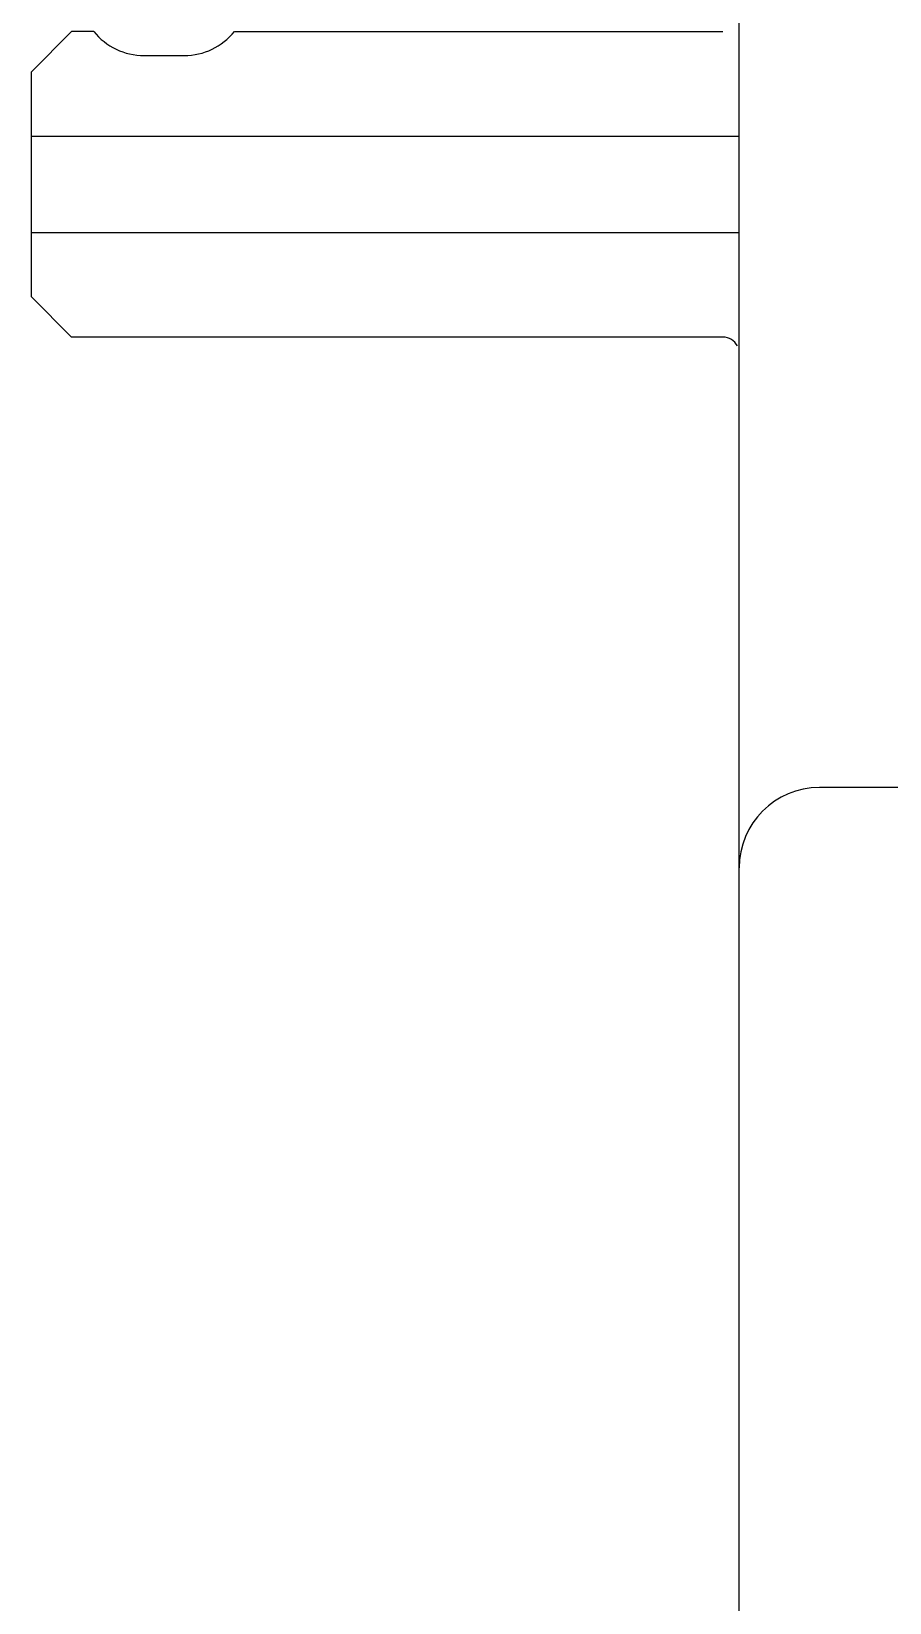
# Model space of a CAD drawing. Extents: x 0 to 420, y 0 to 297.
# Drawn here: x 131.41 to 142.08, y 219.19 to 238.73 of the extents above; entities that cross this region are included whole.
import ezdxf

# ---------------------------------------------------------------- set-up
doc = ezdxf.new("R2010")
doc.units = 0
doc.header["$LTSCALE"] = 23.1
doc.layers.add('10000_FRONT', color=7, linetype='CONTINUOUS')

msp = doc.modelspace()

# ---------------------------------------------------------------- linework, layer by layer
at = {"layer": '10000_FRONT', "color": 7, "linetype": 'CONTINUOUS'}
for p, q in [((140.206, 162.826), (140.206, 250.826)), ((131.406, 238.226), (131.906, 238.726)), ((132.182, 238.726), (131.906, 238.726)), ((133.931, 238.726), (140.006, 238.726)), ((132.806, 238.426), (133.306, 238.426)), ((131.406, 235.426), (131.406, 238.226)), ((131.406, 237.426), (140.206, 237.426)), ((131.406, 236.226), (140.206, 236.226)), ((131.406, 235.426), (131.906, 234.926)), ((140.006, 234.926), (131.906, 234.926)), ((174.706, 229.326), (141.206, 229.326))]:
    msp.add_line(p, q, dxfattribs=at)
for centre, radius, start, end in [((132.806, 239.226), 0.8, 218.6822, 270), ((133.306, 239.226), 0.8, 270, 321.3178), ((140.006, 234.726), 0.2, 26.5818, 90), ((141.206, 228.326), 1, 90, 180)]:
    msp.add_arc(centre, radius, start, end, dxfattribs=at)

doc.saveas('drawing.dxf')
